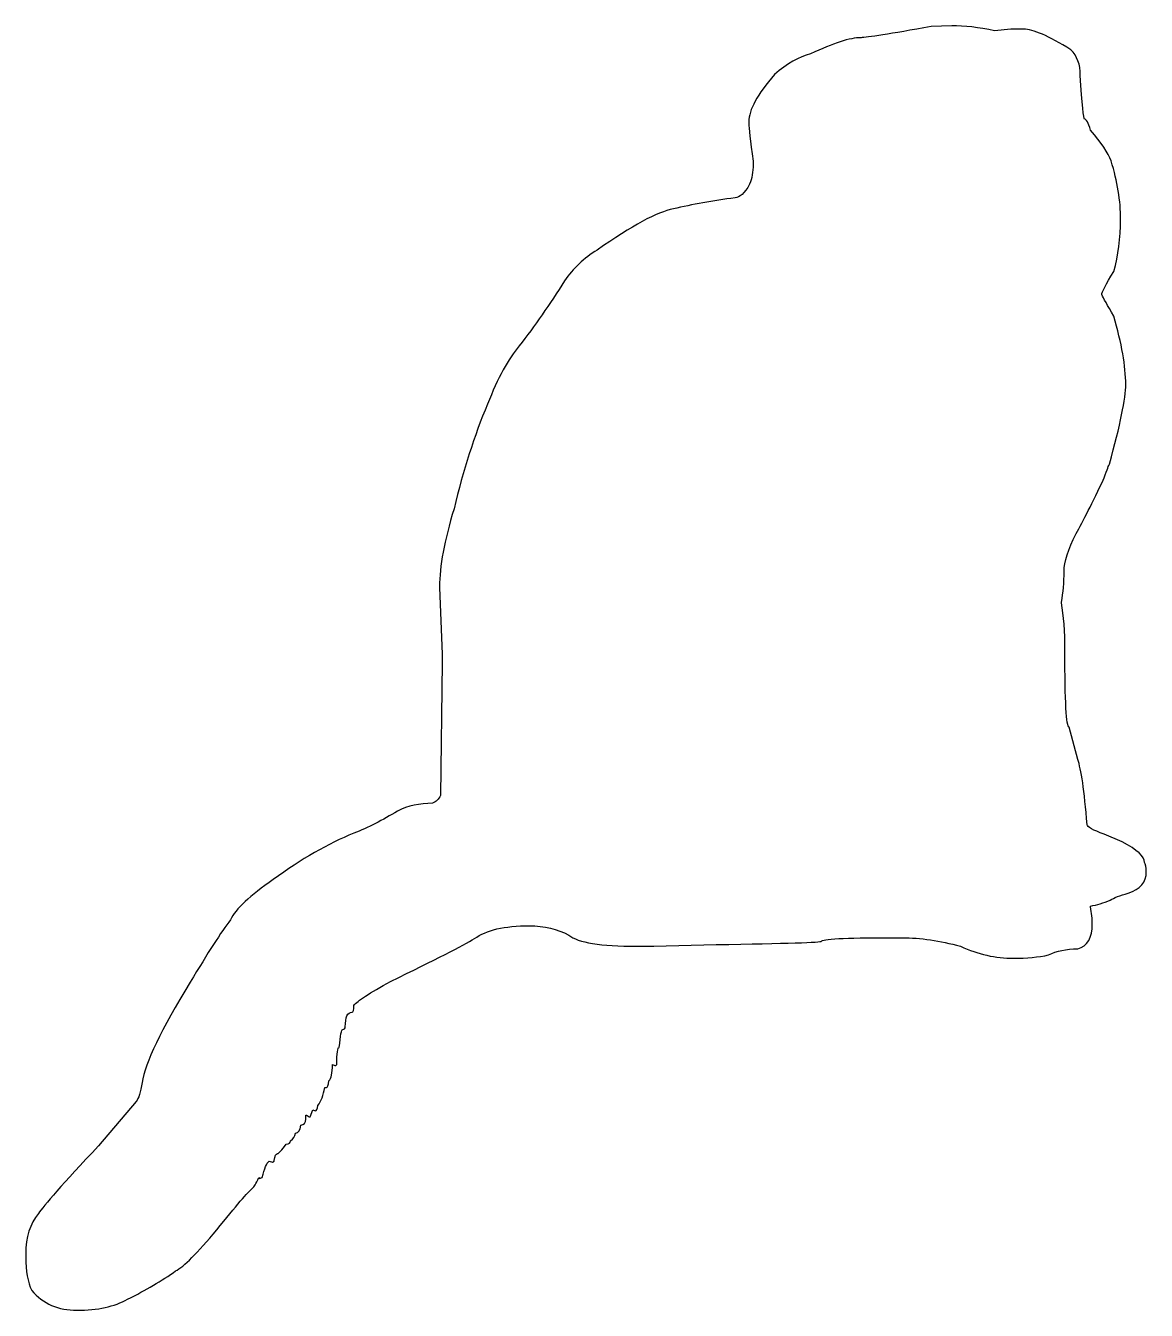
# Model space of a CAD drawing. Header units: centimetres. Extents: x -9.1 to 9.1, y -10.5 to 10.5.
import ezdxf

# ---------------------------------------------------------------- set-up
doc = ezdxf.new("R2010")
doc.units = ezdxf.units.CM
doc.header["$MEASUREMENT"] = 0
doc.layers.add('Camada 1', color=7, linetype='Continuous')

msp = doc.modelspace()

# ---------------------------------------------------------------- linework, layer by layer
at = {"layer": 'Camada 1'}
msp.add_open_spline([(5.96965, 10.48535), (6.17476, 10.48535), (6.40769, 10.45738), (6.66873, 10.40148), (6.66873, 10.40148), (6.66873, 10.40148), (6.93429, 10.42945), (6.93429, 10.42945), (6.93429, 10.42945), (6.93429, 10.42945), (7.14397, 10.42944), (7.14397, 10.42944), (7.14397, 10.42944), (7.29314, 10.42944), (7.5495, 10.31757), (7.9129, 10.09387), (7.9129, 10.09387), (8.01537, 9.99137), (8.06665, 9.85156), (8.06676, 9.67456), (8.06676, 9.67456), (8.09473, 9.19918), (8.11788, 8.96156), (8.13661, 8.96156), (8.13661, 8.96156), (8.16458, 8.96156), (8.1972, 8.90094), (8.2344, 8.77974), (8.2344, 8.77974), (8.41154, 8.57477), (8.5234, 8.40699), (8.56997, 8.27653), (8.56997, 8.27653), (8.67247, 7.94096), (8.72372, 7.62401), (8.72383, 7.32578), (8.72383, 7.32578), (8.7237, 7.0182), (8.6865, 6.73385), (8.61196, 6.47297), (8.61196, 6.47297), (8.48149, 6.25863), (8.41622, 6.13287), (8.41622, 6.09554), (8.41622, 6.09554), (8.44419, 6.03961), (8.50935, 5.92308), (8.61196, 5.74608), (8.61196, 5.74608), (8.74243, 5.29867), (8.80767, 4.92579), (8.80767, 4.62755), (8.80767, 4.62755), (8.80767, 4.40398), (8.71911, 3.97048), (8.54211, 3.32744), (8.54211, 3.32744), (8.53274, 3.31807), (8.50464, 3.24357), (8.45808, 3.10373), (8.45808, 3.10373), (8.26245, 2.69363), (8.10859, 2.3906), (7.99688, 2.19499), (7.99688, 2.19499), (7.86628, 1.93395), (7.80101, 1.72898), (7.80101, 1.57981), (7.80101, 1.57981), (7.80101, 1.39344), (7.78696, 1.22567), (7.75913, 1.07649), (7.75913, 1.07649), (7.75913, 1.07649), (7.75913, 1.06257), (7.75913, 1.06257), (7.75913, 1.06257), (7.79633, 0.85746), (7.81506, 0.59656), (7.81506, 0.27975), (7.81506, 0.27975), (7.81506, -0.54977), (7.83834, -0.96456), (7.88504, -0.96456), (7.88504, -0.96456), (7.88504, -0.96456), (8.02471, -1.49584), (8.02471, -1.49584), (8.02471, -1.49584), (8.08062, -1.64491), (8.13189, -1.99918), (8.17857, -2.5583), (8.17857, -2.5583), (8.17844, -2.59563), (8.2717, -2.64688), (8.45805, -2.71216), (8.45805, -2.71216), (8.45805, -2.71216), (8.75174, -2.83794), (8.75174, -2.83794), (8.75174, -2.83794), (8.99405, -2.96841), (9.11512, -3.08022), (9.11512, -3.17351), (9.11512, -3.17351), (9.13385, -3.20148), (9.14322, -3.2527), (9.14322, -3.32723), (9.14322, -3.32723), (9.14322, -3.49503), (9.0453, -3.61155), (8.84953, -3.67685), (8.84953, -3.67685), (8.70986, -3.71405), (8.61193, -3.75136), (8.55597, -3.78872), (8.55597, -3.78872), (8.4441, -3.83529), (8.33697, -3.86791), (8.23434, -3.88651), (8.23434, -3.88651), (8.23434, -3.88651), (8.23434, -3.90056), (8.23434, -3.90056), (8.23434, -3.90056), (8.23434, -3.90056), (8.26244, -4.08225), (8.26244, -4.08225), (8.26244, -4.08225), (8.26244, -4.08225), (8.26244, -4.18004), (8.26244, -4.18004), (8.26244, -4.18004), (8.26244, -4.40375), (8.18312, -4.53889), (8.02471, -4.58557), (8.02471, -4.58557), (7.83834, -4.58557), (7.67993, -4.61809), (7.54947, -4.68339), (7.54947, -4.68339), (7.38167, -4.7207), (7.19051, -4.7393), (6.97614, -4.7393), (6.97614, -4.7393), (6.68727, -4.7393), (6.39842, -4.674), (6.10942, -4.54356), (6.10942, -4.54356), (5.77385, -4.45043), (5.45704, -4.40375), (5.15867, -4.40375), (5.15867, -4.40375), (5.15867, -4.40375), (4.96304, -4.40374), (4.96304, -4.40374), (4.96304, -4.40374), (4.21726, -4.40374), (3.84451, -4.42247), (3.84451, -4.45967), (3.84451, -4.45967), (3.84451, -4.4784), (3.27134, -4.49698), (2.12498, -4.51558), (2.12498, -4.51558), (2.12498, -4.51558), (1.1044, -4.54355), (1.1044, -4.54355), (1.1044, -4.54355), (1.1044, -4.54355), (0.8248, -4.54354), (0.8248, -4.54354), (0.8248, -4.54354), (0.23769, -4.54354), (-0.1305, -4.48308), (-0.27962, -4.36185), (-0.27962, -4.36185), (-0.46607, -4.25938), (-0.68038, -4.20802), (-0.92277, -4.20802), (-0.92277, -4.20802), (-1.33285, -4.20802), (-1.63109, -4.278), (-1.81746, -4.41781), (-1.81746, -4.41781), (-2.00391, -4.52968), (-2.46061, -4.76259), (-3.1876, -5.11676), (-3.1876, -5.11676), (-3.53246, -5.30326), (-3.7328, -5.4337), (-3.78873, -5.50824), (-3.78873, -5.50824), (-3.78873, -5.58291), (-3.7981, -5.62011), (-3.8167, -5.62011), (-3.8167, -5.62011), (-3.89129, -5.62011), (-3.92857, -5.69933), (-3.92857, -5.85773), (-3.92857, -5.85773), (-3.92857, -5.85773), (-3.92857, -5.85773), (-3.92857, -5.85773), (-3.92857, -5.85773), (-3.92857, -5.8857), (-3.94254, -5.89975), (-3.97051, -5.89975), (-3.97051, -5.89975), (-3.98919, -5.89975), (-4.00784, -5.99754), (-4.02644, -6.19331), (-4.02644, -6.19331), (-4.05441, -6.19331), (-4.06838, -6.28655), (-4.06838, -6.47292), (-4.06838, -6.47292), (-4.06838, -6.47292), (-4.08235, -6.48684), (-4.08235, -6.48684), (-4.08235, -6.48684), (-4.08235, -6.48684), (-4.09635, -6.48683), (-4.09635, -6.48683), (-4.09635, -6.48683), (-4.09635, -6.48683), (-4.13829, -6.47291), (-4.13829, -6.47291), (-4.13829, -6.47291), (-4.13829, -6.61272), (-4.15689, -6.7013), (-4.19422, -6.7385), (-4.19422, -6.7385), (-4.20353, -6.81314), (-4.2175, -6.85037), (-4.23616, -6.85037), (-4.23616, -6.85037), (-4.23616, -6.85037), (-4.23616, -6.85037), (-4.23616, -6.85037), (-4.23616, -6.85037), (-4.23616, -6.85037), (-4.25012, -6.85037), (-4.25012, -6.85037), (-4.25012, -6.85037), (-4.25012, -6.85037), (-4.26404, -6.85037), (-4.26404, -6.85037), (-4.26404, -6.85037), (-4.28277, -6.97158), (-4.32003, -7.06937), (-4.37596, -7.14406), (-4.37596, -7.14406), (-4.38527, -7.19983), (-4.39924, -7.22793), (-4.4179, -7.22793), (-4.4179, -7.22793), (-4.4179, -7.22793), (-4.45978, -7.21391), (-4.45978, -7.21391), (-4.45978, -7.21391), (-4.45978, -7.21391), (-4.50172, -7.32578), (-4.50172, -7.32578), (-4.50172, -7.32578), (-4.50172, -7.32578), (-4.51576, -7.32577), (-4.51576, -7.32577), (-4.51576, -7.32577), (-4.54365, -7.30717), (-4.56233, -7.2978), (-4.57161, -7.2978), (-4.57161, -7.2978), (-4.57161, -7.2978), (-4.57161, -7.36778), (-4.57161, -7.36778), (-4.57161, -7.36778), (-4.57161, -7.42369), (-4.59958, -7.45623), (-4.65548, -7.46557), (-4.65548, -7.46557), (-4.66485, -7.54947), (-4.69281, -7.59135), (-4.73938, -7.59135), (-4.73938, -7.59135), (-4.74875, -7.64726), (-4.77663, -7.68927), (-4.82325, -7.71724), (-4.82325, -7.71724), (-4.82325, -7.75444), (-4.84659, -7.77317), (-4.89315, -7.77317), (-4.89315, -7.77317), (-4.96768, -7.87564), (-5.0143, -7.92689), (-5.03298, -7.92689), (-5.03298, -7.92689), (-5.06095, -7.92689), (-5.0796, -7.96422), (-5.08891, -8.03876), (-5.08891, -8.03876), (-5.08891, -8.03876), (-5.08891, -8.05281), (-5.08891, -8.05281), (-5.08891, -8.05281), (-5.08891, -8.05281), (-5.11688, -8.06673), (-5.11688, -8.06673), (-5.11688, -8.06673), (-5.11688, -8.06673), (-5.17281, -8.05281), (-5.17281, -8.05281), (-5.17281, -8.05281), (-5.21006, -8.08064), (-5.24734, -8.1692), (-5.2846, -8.3184), (-5.2846, -8.3184), (-5.2846, -8.3184), (-5.32662, -8.33229), (-5.32662, -8.33229), (-5.32662, -8.33229), (-5.32662, -8.33229), (-5.34054, -8.3184), (-5.34054, -8.3184), (-5.34054, -8.3184), (-5.38716, -8.42087), (-5.41981, -8.47681), (-5.43841, -8.48617), (-5.43841, -8.48617), (-5.513, -8.55147), (-5.70873, -8.77973), (-6.02563, -9.17123), (-6.02563, -9.17123), (-6.34252, -9.55334), (-6.56617, -9.77705), (-6.69667, -9.84219), (-6.69667, -9.84219), (-6.92038, -10.00073), (-7.18133, -10.15448), (-7.47957, -10.30365), (-7.47957, -10.30365), (-7.69391, -10.42472), (-7.96886, -10.48534), (-8.30441, -10.48534), (-8.30441, -10.48534), (-8.61199, -10.48534), (-8.85892, -10.37816), (-9.04535, -10.16384), (-9.04535, -10.16384), (-9.11062, -10.02399), (-9.14327, -9.84217), (-9.14327, -9.6186), (-9.14327, -9.6186), (-9.14327, -9.6186), (-9.14327, -9.56269), (-9.14327, -9.56269), (-9.14327, -9.56269), (-9.14327, -9.29229), (-9.07337, -9.07326), (-8.93356, -8.90562), (-8.93356, -8.90562), (-8.85897, -8.78439), (-8.53277, -8.41633), (-7.95492, -7.80114), (-7.95492, -7.80114), (-7.95492, -7.80114), (-7.33979, -7.07409), (-7.33979, -7.07409), (-7.33979, -7.07409), (-7.30254, -7.02752), (-7.26989, -6.92502), (-7.24192, -6.76649), (-7.24192, -6.76649), (-7.19535, -6.44965), (-6.93432, -5.90445), (-6.45902, -5.13084), (-6.45902, -5.13084), (-6.17009, -4.64626), (-5.95107, -4.306), (-5.80195, -4.11026), (-5.80195, -4.11026), (-5.71805, -3.93312), (-5.48506, -3.7141), (-5.10295, -3.45319), (-5.10295, -3.45319), (-4.64623, -3.11762), (-4.20818, -2.86597), (-3.78874, -2.6982), (-3.78874, -2.6982), (-3.55575, -2.60504), (-3.31805, -2.48383), (-3.07574, -2.33466), (-3.07574, -2.33466), (-2.90797, -2.25092), (-2.71689, -2.2089), (-2.50255, -2.2089), (-2.50255, -2.2089), (-2.44662, -2.18093), (-2.40468, -2.13905), (-2.37671, -2.08298), (-2.37671, -2.08298), (-2.37671, -2.08298), (-2.34874, 0.08396), (-2.34874, 0.08396), (-2.34874, 0.08396), (-2.34874, 0.08396), (-2.34874, 0.22363), (-2.34874, 0.22363), (-2.34874, 0.22363), (-2.34874, 0.22363), (-2.39068, 1.31419), (-2.39068, 1.31419), (-2.39068, 1.31419), (-2.39068, 1.31419), (-2.39068, 1.32812), (-2.39068, 1.32812), (-2.39068, 1.32812), (-2.39068, 1.65432), (-2.31146, 2.07843), (-2.153, 2.60037), (-2.153, 2.60037), (-2.00388, 3.22479), (-1.82214, 3.79343), (-1.6078, 4.30598), (-1.6078, 4.30598), (-1.44003, 4.73479), (-1.26763, 5.05163), (-1.09054, 5.2566), (-1.09054, 5.2566), (-0.83887, 5.58291), (-0.59188, 5.93708), (-0.34952, 6.31922), (-0.34952, 6.31922), (-0.20977, 6.52419), (-0.03263, 6.69197), (0.18179, 6.82243), (0.18179, 6.82243), (0.75014, 7.22327), (1.16506, 7.44698), (1.42594, 7.49355), (1.42594, 7.49355), (1.73354, 7.56806), (2.06912, 7.62867), (2.43263, 7.67524), (2.43263, 7.67524), (2.50714, 7.67524), (2.58638, 7.74991), (2.67023, 7.89895), (2.67023, 7.89895), (2.70756, 7.99219), (2.72616, 8.09937), (2.72616, 8.22045), (2.72616, 8.22045), (2.72616, 8.22045), (2.72616, 8.27652), (2.72616, 8.27652), (2.72616, 8.27652), (2.67946, 8.61196), (2.65631, 8.81706), (2.65631, 8.8916), (2.65631, 8.8916), (2.65631, 8.8916), (2.6563, 8.91954), (2.6563, 8.91954), (2.6563, 8.91954), (2.6563, 9.10591), (2.79597, 9.36227), (3.07561, 9.68847), (3.07561, 9.68847), (3.28058, 9.86561), (3.47645, 9.97745), (3.66283, 10.02401), (3.66283, 10.02401), (4.0356, 10.20102), (4.31066, 10.2896), (4.4877, 10.28973), (4.4877, 10.28973), (4.58094, 10.2896), (4.96308, 10.35021), (5.63419, 10.47142), (5.63419, 10.47142), (5.63419, 10.47142), (5.96965, 10.48535), (5.96965, 10.48535), (5.96965, 10.48535), (5.96965, 10.48535), (5.96965, 10.48535), (5.96965, 10.48535)], degree=3, knots=[0, 0, 0, 0, 0.00813008, 0.00813008, 0.00813008, 0.00813008, 0.01626016, 0.01626016, 0.01626016, 0.01626016, 0.02439024, 0.02439024, 0.02439024, 0.02439024, 0.03252033, 0.03252033, 0.03252033, 0.03252033, 0.04065041, 0.04065041, 0.04065041, 0.04065041, 0.04878049, 0.04878049, 0.04878049, 0.04878049, 0.05691057, 0.05691057, 0.05691057, 0.05691057, 0.06504065, 0.06504065, 0.06504065, 0.06504065, 0.07317073, 0.07317073, 0.07317073, 0.07317073, 0.08130081, 0.08130081, 0.08130081, 0.08130081, 0.08943089, 0.08943089, 0.08943089, 0.08943089, 0.09756098, 0.09756098, 0.09756098, 0.09756098, 0.10569106, 0.10569106, 0.10569106, 0.10569106, 0.11382114, 0.11382114, 0.11382114, 0.11382114, 0.12195122, 0.12195122, 0.12195122, 0.12195122, 0.1300813, 0.1300813, 0.1300813, 0.1300813, 0.13821138, 0.13821138, 0.13821138, 0.13821138, 0.14634146, 0.14634146, 0.14634146, 0.14634146, 0.15447154, 0.15447154, 0.15447154, 0.15447154, 0.16260163, 0.16260163, 0.16260163, 0.16260163, 0.17073171, 0.17073171, 0.17073171, 0.17073171, 0.17886179, 0.17886179, 0.17886179, 0.17886179, 0.18699187, 0.18699187, 0.18699187, 0.18699187, 0.19512195, 0.19512195, 0.19512195, 0.19512195, 0.20325203, 0.20325203, 0.20325203, 0.20325203, 0.21138211, 0.21138211, 0.21138211, 0.21138211, 0.2195122, 0.2195122, 0.2195122, 0.2195122, 0.22764228, 0.22764228, 0.22764228, 0.22764228, 0.23577236, 0.23577236, 0.23577236, 0.23577236, 0.24390244, 0.24390244, 0.24390244, 0.24390244, 0.25203252, 0.25203252, 0.25203252, 0.25203252, 0.2601626, 0.2601626, 0.2601626, 0.2601626, 0.26829268, 0.26829268, 0.26829268, 0.26829268, 0.27642276, 0.27642276, 0.27642276, 0.27642276, 0.28455285, 0.28455285, 0.28455285, 0.28455285, 0.29268293, 0.29268293, 0.29268293, 0.29268293, 0.30081301, 0.30081301, 0.30081301, 0.30081301, 0.30894309, 0.30894309, 0.30894309, 0.30894309, 0.31707317, 0.31707317, 0.31707317, 0.31707317, 0.32520325, 0.32520325, 0.32520325, 0.32520325, 0.33333333, 0.33333333, 0.33333333, 0.33333333, 0.34146341, 0.34146341, 0.34146341, 0.34146341, 0.3495935, 0.3495935, 0.3495935, 0.3495935, 0.35772358, 0.35772358, 0.35772358, 0.35772358, 0.36585366, 0.36585366, 0.36585366, 0.36585366, 0.37398374, 0.37398374, 0.37398374, 0.37398374, 0.38211382, 0.38211382, 0.38211382, 0.38211382, 0.3902439, 0.3902439, 0.3902439, 0.3902439, 0.39837398, 0.39837398, 0.39837398, 0.39837398, 0.40650407, 0.40650407, 0.40650407, 0.40650407, 0.41463415, 0.41463415, 0.41463415, 0.41463415, 0.42276423, 0.42276423, 0.42276423, 0.42276423, 0.43089431, 0.43089431, 0.43089431, 0.43089431, 0.43902439, 0.43902439, 0.43902439, 0.43902439, 0.44715447, 0.44715447, 0.44715447, 0.44715447, 0.45528455, 0.45528455, 0.45528455, 0.45528455, 0.46341463, 0.46341463, 0.46341463, 0.46341463, 0.47154472, 0.47154472, 0.47154472, 0.47154472, 0.4796748, 0.4796748, 0.4796748, 0.4796748, 0.48780488, 0.48780488, 0.48780488, 0.48780488, 0.49593496, 0.49593496, 0.49593496, 0.49593496, 0.50406504, 0.50406504, 0.50406504, 0.50406504, 0.51219512, 0.51219512, 0.51219512, 0.51219512, 0.5203252, 0.5203252, 0.5203252, 0.5203252, 0.52845528, 0.52845528, 0.52845528, 0.52845528, 0.53658537, 0.53658537, 0.53658537, 0.53658537, 0.54471545, 0.54471545, 0.54471545, 0.54471545, 0.55284553, 0.55284553, 0.55284553, 0.55284553, 0.56097561, 0.56097561, 0.56097561, 0.56097561, 0.56910569, 0.56910569, 0.56910569, 0.56910569, 0.57723577, 0.57723577, 0.57723577, 0.57723577, 0.58536585, 0.58536585, 0.58536585, 0.58536585, 0.59349593, 0.59349593, 0.59349593, 0.59349593, 0.60162602, 0.60162602, 0.60162602, 0.60162602, 0.6097561, 0.6097561, 0.6097561, 0.6097561, 0.61788618, 0.61788618, 0.61788618, 0.61788618, 0.62601626, 0.62601626, 0.62601626, 0.62601626, 0.63414634, 0.63414634, 0.63414634, 0.63414634, 0.64227642, 0.64227642, 0.64227642, 0.64227642, 0.6504065, 0.6504065, 0.6504065, 0.6504065, 0.65853659, 0.65853659, 0.65853659, 0.65853659, 0.66666667, 0.66666667, 0.66666667, 0.66666667, 0.67479675, 0.67479675, 0.67479675, 0.67479675, 0.68292683, 0.68292683, 0.68292683, 0.68292683, 0.69105691, 0.69105691, 0.69105691, 0.69105691, 0.69918699, 0.69918699, 0.69918699, 0.69918699, 0.70731707, 0.70731707, 0.70731707, 0.70731707, 0.71544715, 0.71544715, 0.71544715, 0.71544715, 0.72357724, 0.72357724, 0.72357724, 0.72357724, 0.73170732, 0.73170732, 0.73170732, 0.73170732, 0.7398374, 0.7398374, 0.7398374, 0.7398374, 0.74796748, 0.74796748, 0.74796748, 0.74796748, 0.75609756, 0.75609756, 0.75609756, 0.75609756, 0.76422764, 0.76422764, 0.76422764, 0.76422764, 0.77235772, 0.77235772, 0.77235772, 0.77235772, 0.7804878, 0.7804878, 0.7804878, 0.7804878, 0.78861789, 0.78861789, 0.78861789, 0.78861789, 0.79674797, 0.79674797, 0.79674797, 0.79674797, 0.80487805, 0.80487805, 0.80487805, 0.80487805, 0.81300813, 0.81300813, 0.81300813, 0.81300813, 0.82113821, 0.82113821, 0.82113821, 0.82113821, 0.82926829, 0.82926829, 0.82926829, 0.82926829, 0.83739837, 0.83739837, 0.83739837, 0.83739837, 0.84552846, 0.84552846, 0.84552846, 0.84552846, 0.85365854, 0.85365854, 0.85365854, 0.85365854, 0.86178862, 0.86178862, 0.86178862, 0.86178862, 0.8699187, 0.8699187, 0.8699187, 0.8699187, 0.87804878, 0.87804878, 0.87804878, 0.87804878, 0.88617886, 0.88617886, 0.88617886, 0.88617886, 0.89430894, 0.89430894, 0.89430894, 0.89430894, 0.90243902, 0.90243902, 0.90243902, 0.90243902, 0.91056911, 0.91056911, 0.91056911, 0.91056911, 0.91869919, 0.91869919, 0.91869919, 0.91869919, 0.92682927, 0.92682927, 0.92682927, 0.92682927, 0.93495935, 0.93495935, 0.93495935, 0.93495935, 0.94308943, 0.94308943, 0.94308943, 0.94308943, 0.95121951, 0.95121951, 0.95121951, 0.95121951, 0.95934959, 0.95934959, 0.95934959, 0.95934959, 0.96747967, 0.96747967, 0.96747967, 0.96747967, 0.97560976, 0.97560976, 0.97560976, 0.97560976, 0.98373984, 0.98373984, 0.98373984, 0.98373984, 1, 1, 1, 1], dxfattribs=at)

doc.saveas('drawing.dxf')
